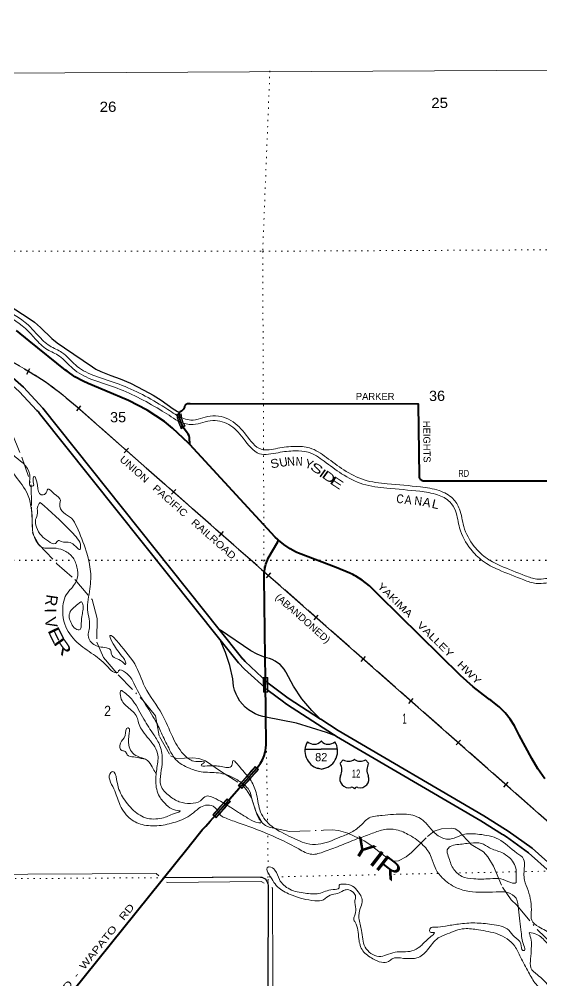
# Model space of a CAD drawing. Header units: feet. Extents: x -2 to 285336, y -549186 to -364975.
# Drawn here: x 148716 to 157636, y -381397 to -364975 of the extents above; entities that cross this region are included whole.
import ezdxf
from ezdxf.enums import TextEntityAlignment as Align

# ---------------------------------------------------------------- set-up
doc = ezdxf.new("R2010")
doc.units = ezdxf.units.FT
doc.header["$LTSCALE"] = 70
doc.header["$PDMODE"] = 32
doc.header["$PDSIZE"] = 35
for name, pattern in [('DOT_DASHED', [7.7, 5, -1.2, 0.3, -1.2]), ('DOTTED', [1.5, 0.3, -1.2]), ('LONG_DASHED', [7.5, 6, -1.5])]:
    doc.linetypes.add(name, pattern=pattern)
for name, color, linetype, lineweight in [('15', 7, 'Continuous', 25), ('16', 7, 'Continuous', 25), ('18', 7, 'Continuous', 35), ('19', 7, 'Continuous', 25), ('26', 7, 'Continuous', 40), ('27', 7, 'Continuous', 13), ('29', 7, 'Continuous', 25), ('34', 7, 'Continuous', 25), ('39', 7, 'Continuous', 13), ('4', 7, 'Continuous', 13), ('41', 7, 'Continuous', 13), ('44', 7, 'DOT_DASHED', 13), ('55', 7, 'Continuous', 13), ('6', 7, 'DOTTED', 25), ('61', 7, 'Continuous', 13), ('63', 7, 'Continuous', 25), ('7', 7, 'DOTTED', 13)]:
    doc.layers.add(name, color=color, linetype=linetype, lineweight=lineweight)

msp = doc.modelspace()

# ---------------------------------------------------------------- linework, layer by layer
at = {"layer": '15'}
for p, q in [((153868.79, -377308.09), (153871.69, -377305.18)), ((153874.86, -377307.56), (153871.43, -377305.18)), ((153596.08, -377439.56), (153872.49, -377439.56)), ((153872.49, -377785.14), (153808.6, -377767.18)), ((153871.96, -377785.4), (153935.59, -377766.66))]:
    msp.add_line(p, q, dxfattribs=at)
msp.add_lwpolyline([(154147.85, -377439.56), (153871.96, -377439.56), (153872.49, -377439.56)], dxfattribs=at)
for centre, radius, start, end in [((153898.71, -377474.66), 306.13, 148.44432, 254.43374), ((153750.11, -377192.06), 165.66, 227.34214, 315.81185), ((153993.8, -377192.06), 165.66, 224.18847, 312.69397), ((153845.2, -377474.66), 306.13, 283.08086, 31.62486)]:
    msp.add_arc(centre, radius, start, end, dxfattribs=at)
at = {"layer": '16'}
for p, q in [((154193.64, -377683.39), (154244.95, -377624.63)), ((154436.71, -377618.66), (154436.43, -377618.86)), ((154628.8, -377624.54), (154680.19, -377683.39))]:
    msp.add_line(p, q, dxfattribs=at)
for centre, radius, start, end in [((154000.66, -377794.02), 222.05, 332.97043, 29.75871), ((154336.03, -377466.97), 182.07, 239.97227, 303.45418), ((154537.81, -377467.47), 181.52, 236.33975, 300.08743), ((154537.8, -377466.97), 182.07, 236.54582, 236.59441), ((154873.16, -377794.02), 222.05, 150.24129, 207.02957), ((154339.85, -377948.92), 151.42, 159.09177, 283.81923), ((154533.97, -377948.92), 151.42, 256.18077, 20.90823)]:
    msp.add_arc(centre, radius, start, end, dxfattribs=at)
for centre, major_axis, start_param, end_param in [((154395.19, -378147.74), (-19.56, 51.67), 4.95877769, 6.28318531), ((154478.64, -378147.74), (19.56, 51.67), 0, 1.32637542)]:
    msp.add_ellipse(centre, major_axis=major_axis, ratio=0.929097, start_param=start_param, end_param=end_param, dxfattribs=at)
at = {"layer": '18'}
for p, q in [((152511.22, -375874.51), (152131.19, -375397.52)), ((153862.65, -376930.23), (153859.24, -376928.02))]:
    msp.add_line(p, q, dxfattribs=at)
for points in [[(152131.19, -375397.52), (149120.52, -371618.78), (148786.19, -371258.9), (148416.08, -370935.94), (148014.24, -370653.44), (147683.33, -370464.09), (146378.17, -369755.5), (143529.88, -368209.14), (143098.37, -367949), (142884.6, -367772.54), (142698.28, -367583.54), (141956.71, -366721.14), (141784.83, -366555.25), (141715.77, -366497.6), (140917.91, -365932.81)], [(152138.42, -375567.09), (149062.23, -371706.09), (149043.58, -371682.68), (149018.87, -371656.09), (148716.59, -371330.71), (148354.37, -371014.63)], [(152435.83, -375940.22), (152434.77, -375939.04), (152138.42, -375567.09)], [(152572.28, -375942.2), (152535.61, -375901.8), (152511.22, -375874.51)], [(152572.28, -375942.2), (152533.77, -375899.51), (152511.22, -375874.51)], [(152461.84, -375968.44), (152461.05, -375968.44), (152435.83, -375940.22)], [(152461.84, -375968.44), (152459.27, -375965.66), (152435.83, -375940.22)], [(154108.42, -377208.18), (154083.42, -377192.01), (153276.96, -376670.45), (153252.99, -376654.95), (153226.96, -376635.89), (152962.68, -376442.43), (152560.9, -376075.92), (152461.84, -375968.44)], [(153859.24, -376928.02), (153309.42, -376572.44), (152965.11, -376315.37), (152959.82, -376310.96), (152572.28, -375942.2)], [(158008.18, -379630.97), (157850.82, -379468.75), (157472.66, -379133.53), (157061.53, -378839.67), (157019.65, -378812.34), (156648.87, -378578.03), (154159.49, -377122.21), (153862.65, -376930.23)], [(158009.1, -379765.15), (157791.41, -379550.62), (157780.66, -379540.01), (157410.33, -379211.73), (157031.88, -378941.22), (157008.02, -378924.16), (156981.88, -378907.1), (156965.61, -378896.48), (156596.9, -378663.48), (154133.42, -377222.81), (154108.42, -377208.18)]]:
    msp.add_lwpolyline(points, dxfattribs=at)
at = {"layer": '19'}
for points in [[(152915.86, -375873.47), (152885.21, -375863.71), (152774.94, -375819.18), (152669.93, -375763.36), (152150.87, -375410.89), (152131.19, -375397.52)], [(152928.31, -376893.52), (152920.45, -376891.96), (152876.46, -376883.48), (152810.09, -376864.62), (152746.05, -376838.92), (152685.04, -376806.68), (152627.74, -376768.23), (152574.78, -376724.01), (152526.72, -376674.49), (152484.11, -376620.22), (152447.4, -376561.79), (152417, -376499.84), (152393.25, -376435.06), (152376.39, -376368.15), (152360, -376242.47), (152311.21, -376014.03), (152238.8, -375791.94), (152154.74, -375603.64), (152138.42, -375567.09)], [(153859.24, -376928.02), (153710.2, -376782.43), (153542.59, -376581.52), (153396.9, -376364.19), (153274.72, -376132.82), (153268.13, -376121.07), (153239.32, -376076.75), (153206.03, -376035.68), (153168.63, -375998.32), (153127.53, -375965.08), (153083.18, -375936.31), (153036.06, -375912.34), (152986.7, -375893.42), (152935.63, -375879.77), (152915.86, -375873.47)], [(154108.42, -377208.18), (154083.42, -377202.84), (153963.95, -377156.46), (153449.13, -376996.87), (152928.31, -376893.52)], [(153862.65, -376930.23), (153862.09, -376930.81), (153859.24, -376928.02)]]:
    msp.add_lwpolyline(points, dxfattribs=at)
at = {"layer": '26'}
for p, q in [((152921.03, -376216.61), (152915.86, -375873.47)), ((152928.31, -376893.52), (152921.03, -376216.61))]:
    msp.add_line(p, q, dxfattribs=at)
for points in [[(151629.88, -372238.54), (151607.33, -372214.05), (151333.35, -371957.29), (151194.57, -371848.2), (150898.1, -371650.61), (150582.61, -371485.1), (150175.46, -371314.05), (149892.48, -371198.35), (149806.9, -371159.34), (149666, -371080.44), (149534.11, -370987.24), (149506.48, -370966.52), (148883.2, -370467.54), (148669.66, -370288.56)], [(157961.62, -372861.86), (155665.61, -372862.67), (155641.13, -372862.73), (155615.61, -372863.28), (155610.89, -372862.59), (155603.01, -372860.58), (155595.39, -372857.76), (155588.11, -372854.15), (155581.24, -372849.81), (155574.86, -372844.77), (155569.05, -372839.09), (155563.86, -372832.84), (155559.35, -372826.07), (155555.57, -372818.88), (155552.57, -372811.32), (155550.37, -372803.5), (155549.01, -372795.49), (155548.48, -372787.38), (155533.18, -371549.26), (151631.47, -371542.56), (151606.37, -371542.52), (151581.47, -371544.99), (151576.5, -371546.65), (151570.37, -371549.44), (151564.57, -371552.86), (151559.15, -371556.86), (151554.18, -371561.41), (151549.72, -371566.45), (151545.8, -371571.93), (151542.48, -371577.79), (151539.79, -371583.96), (151537.77, -371590.39), (151535.61, -371599.39), (151531.65, -371611.02), (151526.51, -371622.17), (151520.22, -371632.72), (151512.87, -371642.56), (151504.53, -371651.58), (151495.29, -371659.68), (151485.26, -371666.76), (151474.54, -371672.76), (151463.25, -371677.6)], [(151522.57, -371953.45), (151491.72, -371893.43), (151465.08, -371829.47), (151450.88, -371773.5), (151445.55, -371706.88), (151449.88, -371690), (151457.65, -371681.56), (151463.21, -371677.56)], [(151629.88, -372238.54), (151628.16, -372211.16), (151624.1, -372146.23), (151622.53, -372121.16), (151617.4, -372096.23), (151617.11, -372095.19), (151614.16, -372087.63), (151600.26, -372062.57), (151582.51, -372037.63), (151522.57, -371953.45)], [(153144.27, -373874.73), (153128.82, -373861.8), (153085.88, -373819.94), (151629.88, -372238.54)], [(152915.86, -375873.47), (152895.33, -374512.47), (152897.94, -374435.39), (152908.59, -374359), (152927.16, -374284.15), (152953.46, -374211.65), (152967.71, -374180.07), (153128.2, -373902.52), (153144.27, -373874.73)], [(157688.67, -377945.4), (157567.83, -377778.39), (157465.11, -377599.66), (157252.26, -377204.99), (157234.42, -377167.69), (157171.6, -377043.83), (157096.18, -376927.22), (157008.99, -376819.14), (156910.98, -376720.75), (156803.21, -376633.16), (156765.24, -376607.1), (156745.99, -376593.9), (156715.24, -376570.69), (156463.89, -376377.03), (156249.83, -376181.73), (154859.78, -374815.78), (154805.34, -374759.92), (154692.92, -374651.29), (154569.77, -374555), (154463.38, -374488.41), (154438.46, -374472.81), (154413.38, -374460.22), (154361.47, -374434.16), (154126.97, -374336.34), (153481.66, -374091.74), (153456.73, -374082.29), (153431.66, -374069), (153339.87, -374020.37), (153230.19, -373946.62), (153144.27, -373874.73)], [(152772.76, -377763.8), (152794.74, -377738.8), (152795.82, -377737.57), (152834.92, -377681.17), (152867.91, -377620.99), (152894.42, -377557.69), (152914.18, -377491.97), (152926.95, -377424.54), (152932.61, -377356.15), (152932.02, -377302.2), (152928.31, -376893.52)], [(152291.35, -378312.3), (152312.5, -378287.3), (152465.62, -378113.14), (152772.76, -377763.8)], [(148725.47, -382698.6), (151601.01, -379120.72), (151642.1, -379067.78), (151840.77, -378819.51), (151900.84, -378753.97), (151972.69, -378673.8), (152291.35, -378312.3), (152047.72, -378588.47)]]:
    msp.add_lwpolyline(points, dxfattribs=at)
at = {"layer": '29'}
for p, q in [((152834.34, -379627.44), (151184.5, -379639.22)), ((152966.8, -379792.16), (152960.25, -381516.07))]:
    msp.add_line(p, q, dxfattribs=at)
for points in [[(148237.52, -369641.95), (148545.6, -369863.87), (148886.18, -370083.56), (148975.8, -370150.81), (149076.63, -370242.72), (149273.81, -370428.78), (149365.67, -370500.52), (149488.91, -370587.94), (149963.92, -370910.75), (150023.29, -370948.86), (150107.32, -370989.21), (150277.61, -371060.94), (150436.7, -371116.98)], [(150436.7, -371116.98), (150615.93, -371193.2), (150844.48, -371307.53), (151001.32, -371394.95), (151140.24, -371482.38), (151344.14, -371628.09), (151373.83, -371648.26), (151418.08, -371672.92), (151443.29, -371680.77), (151457.65, -371681.56)], [(152834.34, -379627.44), (152867.79, -379632.09), (152893.56, -379642.17), (152914.84, -379657.87), (152931.65, -379680.28), (152948.45, -379708.31), (152959.66, -379739.69), (152963.02, -379765.47), (152966.8, -379792.16)]]:
    msp.add_lwpolyline(points, dxfattribs=at)
at = {"layer": '34', "lineweight": 13}
msp.add_line((142874.12, -367579.33), (148803.33, -370947.1), dxfattribs=at)
msp.add_lwpolyline([(149517.66, -371440.47), (149701.45, -371595.53), (158009.13, -378913.34)], dxfattribs=at)
msp.add_arc((146705.19, -374748.71), 4342.18, 49.63086, 61.10539, dxfattribs=at)
at = {"layer": '39'}
for points in [[(147763.18, -379583.1), (151050.85, -379566.52), (151100.85, -379607.52)], [(151227.93, -379710.86), (151238.4, -379718.4), (152847.59, -379700.86), (152896.32, -379729.59)], [(153025.31, -379805.63), (153039.87, -379814.55), (153044.79, -381397.07)]]:
    msp.add_lwpolyline(points, dxfattribs=at)
for points in [[(145531.25, -368034.34), (145627.58, -368037.49), (145738.07, -368062.78), (145834.77, -368120.32), (147392.88, -369163.48), (147652.72, -369314.23), (147971.57, -369577.06), (148403.09, -369889.27), (148868.68, -370197.21), (149036.48, -370374.78), (149236.37, -370554.12), (149445.79, -370667.07), (149674.02, -370880.36), (149972.13, -371052.92), (150368.25, -371190.58), (151153.31, -371576.47), (151408.75, -371743.3)], [(145637.13, -368114.93), (145709.85, -368133.26), (145794.7, -368183.75), (147353.16, -369227.14), (147609.76, -369376.02), (147925.69, -369636.44), (148360.4, -369950.96), (148820.1, -370255), (148984.09, -370428.54), (149192.92, -370615.9), (149401.66, -370728.48), (149629.05, -370940.99), (149940.75, -371121.41), (150339.29, -371259.92), (151116.56, -371641.98), (151427.77, -371839.52)], [(151408.75, -371743.3), (151646.51, -371821.9), (151976.92, -371755.09), (152330.43, -371826.76), (152591.03, -372077.98), (152845.53, -372319.2), (153128.19, -372302.99), (153424.77, -372270.59), (153671.65, -372296.85), (153959.66, -372459.45), (154258.07, -372672.2), (154606.31, -372842.37), (154999.88, -372907.71), (155565.86, -372963.7), (155883.2, -373025.59), (156118.87, -373162.46), (156232.53, -373342.45), (156304.94, -373637.3), (156484, -373979.56), (156671.9, -374165.02), (156929.68, -374307.74), (157354.14, -374479.35), (157551.1, -374536.13), (157701.47, -374528.96), (157972.48, -374495.51)], [(151427.77, -371839.52), (151645.7, -371898.58), (151976.9, -371831.61), (152294.11, -371895.92), (152539.21, -372132.2), (152817.46, -372395.93), (153134.41, -372377.76), (153424.88, -372346.02), (153648.29, -372369.79), (153919.34, -372522.82), (154219.58, -372736.87), (154583.22, -372914.56), (154990.04, -372982.1), (155554.97, -373037.99), (155856.45, -373096.79), (156065.28, -373218.07), (156162.6, -373372.18), (156234.27, -373664.01), (156422.98, -374024.71), (156626.55, -374225.64), (156897.34, -374375.56), (157329.63, -374550.34), (157542.26, -374611.64), (157707.56, -374603.76), (157973.35, -374577.76)], [(152658.18, -377952.09), (152477.09, -377739.58), (152364.05, -377641.97), (152346.57, -377718.47), (152166.23, -377739.93), (151923.47, -377727.71), (151819.1, -377716.44), (151843, -377694.16), (151878.89, -377665.75), (151808.61, -377654.23), (151668.11, -377639.22), (151518.85, -377525.81), (151330.08, -377225.82), (151156.78, -376849.35), (150862.44, -376377.34), (150687.03, -375986.82), (150375.17, -375585.28), (150304.44, -375513.48), (150270.22, -375497.66), (150299.07, -375599.93), (150378.27, -375731.95), (150469.44, -375853.84), (150526.24, -375939.82), (150532.66, -375994.02), (150476.19, -375952.25), (150290.7, -375821.03), (150272.06, -375742.8), (150203.62, -375709.16), (150087.19, -375693.97), (149913.8, -375572.71), (149895.01, -375474.38), (149914.3, -375371.75), (149883.92, -375064.53), (149921.32, -374704.55), (149928.8, -374364.89), (149858.31, -374057.97), (149696.76, -373643.23), (149607.42, -373497.22), (149470.31, -373399.79), (149407.08, -373257.6), (149418.64, -373195.22), (149311.48, -373079.48), (149202.6, -373001.94), (149161.09, -373082.63), (149089, -373097.24), (149025.61, -372934.96), (148968.34, -372786.69), (148950.76, -372849.12), (148953.47, -372943.54), (148915.45, -372953.88), (148896.45, -372827.42), (148648.92, -372447.5), (148453.11, -372278.18), (148284.06, -372199.08), (148103.6, -372204.47), (147801.43, -372293.17), (147545.66, -372417.69), (147317.67, -372503.82), (147193.97, -372589.16), (147082.06, -372642.25), (147062.43, -372698.67), (147165.03, -372742.1), (147267.76, -372801.6), (147337.97, -372803.08), (147348.66, -372891.42), (147253, -372972.52), (147090.49, -372963.71), (146832.98, -372857.15)], [(148424.42, -372463.27), (148651.41, -372779.05), (148858.3, -373088.95), (148920.2, -373319.57), (148935.55, -373494.28), (148940.94, -373679.11), (149000.59, -373877.6), (149107.77, -373995.34), (149304.41, -374007.92), (149465.11, -374042.87), (149620.37, -374154.22), (149699.91, -374330.46), (149707.39, -374525.32), (149586.49, -374717.14), (149501.15, -374836.35), (149462.25, -374997.4), (149494.67, -375308.63), (149699.52, -375614.52), (149981.88, -375825.39), (150234.2, -376042.51), (150347.17, -376130.07), (150407.27, -376121.57), (150413.14, -376101.43), (150529.68, -376130.69), (150671.44, -376314.49), (150854.46, -376650.69), (151043.29, -376958.72), (151157.39, -377196.99), (151283.65, -377453.24), (151385.16, -377617.25), (151622.95, -377768.17), (151821.94, -377826.94), (152114.89, -377846.82), (152396.38, -377941.14), (152565.64, -378057.05)], [(149072.84, -373227.8), (149591.89, -373712.16), (149713.26, -373849.9), (149764.36, -373978.12), (149752.73, -374032.46), (149682.17, -373982.76), (149583.36, -373911.17), (149432.82, -373894.22), (149384.58, -373880.52), (149332.8, -373929.14), (149216.2, -373891.85), (149093.13, -373794.32), (149009.81, -373648.26), (148994.82, -373521.77), (149030.1, -373412.99), (149025.32, -373310.55), (149072.84, -373227.8)], [(149768.8, -374924.82), (149668.87, -375003.87), (149587.31, -375092.91), (149567.99, -375191.52), (149606.9, -375297.73), (149679.77, -375387.6), (149756.07, -375399.08), (149771.66, -375338.68), (149786.48, -375175.79), (149801.78, -375077.21), (149798.96, -374968.72), (149776.53, -374918.65)], [(152268.11, -378400.26), (152150.61, -378330.84), (151997.63, -378255.64), (151913.3, -378242.21), (151809.6, -378321.37), (151639.49, -378368.88), (151448.75, -378340.18), (151279.54, -378240.99), (151133.79, -378061.25), (151132.25, -377856.29), (151156.74, -377645.11), (151118.68, -377384.16), (151012.98, -377196.07), (150842.52, -376930.1), (150661.72, -376622.01), (150512.19, -376472.44), (150455.79, -376440.71), (150442.39, -376525.21), (150564.19, -376721.22), (150725.92, -376892.81), (150752.72, -376989.06), (150803.7, -377101.21), (151006.24, -377366.93), (151077.53, -377513.08), (151067.33, -377756.31), (151047.06, -377995.59), (151109.14, -378250.33), (151226.51, -378390.1), (151381.64, -378483.37), (151464.01, -378502.84), (151402.04, -378529.43), (151180.04, -378611.5), (150903.37, -378623.64), (150667.69, -378486.78), (150479.44, -378255.1), (150376.95, -377960.49), (150311.75, -377824.34), (150281.79, -377840.64), (150330.01, -378119.59), (150426.15, -378370.05), (150592.44, -378613.95), (150815.91, -378728.8), (151102.84, -378746.72), (151381.15, -378686.33), (151658.93, -378553.61), (151784.5, -378450.17), (151898.43, -378399.07), (152028.92, -378416.16), (152134.97, -378550.15)], [(151055.79, -377868.83), (151001.28, -377774.89), (150928.21, -377658.9), (150873.74, -377615.1), (150736.98, -377563.89), (150634.08, -377482.29), (150587.13, -377372.12), (150593.59, -377165.09), (150582.93, -377080.78), (150568.87, -377076.86), (150525.73, -377207.81), (150442.5, -377341.07), (150469.5, -377465.45), (150523.75, -377479.1), (150558.28, -377537.12), (150672.88, -377574.43), (150781.34, -377595.71), (150852.31, -377607.05)], [(158016.66, -380850.56), (157807.28, -380610.89), (157585.64, -380473.91), (157464.49, -380364.31), (157457.48, -380231.74), (157402.52, -379856.38), (157341.03, -379680.01), (157339.26, -379444.91), (157326.28, -379318.41), (157211.2, -379216.8), (156896.55, -378978.05), (156571.04, -378896.12), (156322.35, -378896), (156034.17, -378978.57), (155847.11, -378905.64), (155701.57, -378754.02), (155568.27, -378628.43), (155288.91, -378550.17), (154914.05, -378573.11), (154689.76, -378617.01), (154538.36, -378752.8), (154364.76, -378870.67), (154178.85, -378950.45), (153818.71, -379065.71), (153628.09, -379053.09), (153320.29, -378924.81), (152995.97, -378734.36), (152823.59, -378480.46), (152759.16, -378179.53), (152658.18, -377952.09)], [(152565.64, -378057.05), (152636.48, -378134.24), (152693.96, -378310.64), (152751.41, -378483.02), (152812.72, -378635.28), (152841.28, -378699.36), (152805.18, -378699.64), (152636.2, -378630.59), (152458.89, -378521.41), (152321.84, -378432.02), (152266.6, -378399.38)], [(152134.97, -378550.15), (152144.33, -378561.98), (152218.89, -378609.64), (152438.11, -378692.38), (153486.39, -379144.59), (153709.7, -379237.35), (153923.95, -379191.51)], [(153923.95, -379191.51), (154181.94, -379095.11), (154481.86, -378974.27), (154717.87, -378888.08), (154929.93, -378818.15), (155152.54, -378818.47), (155379.86, -378911.19), (155613.8, -379084.24), (155749.68, -379284.16), (155815.21, -379464.52), (155936.84, -379638.42), (156180.78, -379807.37), (156399.88, -379874.03), (156618.58, -379886.44), (156857.19, -379880.61), (157057.81, -379889.14), (157196.94, -379988.56), (157238.43, -380173.11), (157285.49, -380564.61), (157331.36, -380797.36), (157340, -380879.68), (157315.94, -380879.87), (157281, -380767.6), (157167.75, -380641.86), (157074.68, -380534.06), (156783.13, -380433.78), (156496.16, -380409.84), (156213.52, -380428.06), (155993.18, -380463.89), (155812.81, -380481.34), (155734.73, -380500.01), (155731.24, -380568.36), (155797.46, -380573.89), (155703.98, -380677.08), (155552.6, -380816.89), (155420.76, -380886.21), (155132.13, -380908.5), (154986.08, -380955.82), (154853.91, -380980.94), (154622.08, -380821.94), (154559.79, -380539.07), (154516.07, -380326.4), (154536.9, -380161.46), (154572.18, -380052.68), (154504.69, -379878.37), (154405.67, -379778.65), (154251.01, -379747.67), (154178.95, -379766.3), (154175.26, -379808.53), (154075.21, -379839.43), (153829.03, -379905.6), (153596.36, -379901.34), (153333.12, -379833), (153157.4, -379667.55), (153082, -379509.37), (152985.31, -379451.83), (152949.33, -379468.18), (152982.28, -379582.47), (153150.49, -379816.3), (153374, -379935.18), (153759.78, -380030.71), (153912.07, -380013.48), (154025.77, -379932.24), (154151.92, -379905.16), (154249.84, -379858.2), (154315.88, -379839.61), (154422.56, -379891.05), (154459.17, -379959.09), (154445.61, -380023.5), (154462.74, -380168.05), (154437.61, -380292.83), (154426, -380349.19), (154450.42, -380397.23), (154512.71, -380680.1), (154582.45, -380886.54), (154751.92, -381019.89), (154900.78, -381081.06), (155021, -381066.08), (155080.83, -381021.42), (155273.31, -381013.93), (155429.76, -381016.76), (155501.9, -381008.17), (155685.37, -380870.14), (155870.35, -380665.77), (156022.25, -380596.3), (156314.39, -380507.67), (156557.21, -380527.93), (156884.65, -380599.8), (157175, -380806.58), (157272.66, -380992.73), (157410.98, -381250.9), (157538.87, -381456.91), (157714.46, -381604.28), (157865.57, -381697.58), (158022.69, -381784.07)], [(156419.74, -379045.97), (156608.31, -379052.58), (156743.22, -379123.9), (156952.43, -379208.72), (157079.39, -379290.14), (157154.28, -379382.01), (157197.3, -379502.26), (157200.56, -379669.02), (157196.94, -379721.29), (157108.69, -379719.95), (156935.72, -379654.95), (156755.22, -379654.31), (156474.46, -379656.44), (156271.58, -379613.77), (156122.13, -379474.24), (156040.37, -379269.9), (156023.51, -379161.51), (156071.22, -379104.88), (156189.3, -379071.84), (156419.74, -379045.97)], [(157422.88, -380570.75), (157551.97, -380605.98), (157715.44, -380741.38), (157846.95, -380895.11), (157958.56, -381069.09), (157973.89, -381241.79), (157950.92, -381386.65), (157953.66, -381485.1), (157940.33, -381579.64), (157884.22, -381586.1), (157749.05, -381478.61), (157563.16, -381295.15), (157449.94, -381173.43), (157446.79, -381020.73), (157457.49, -380843.81), (157456.42, -380701.15), (157418.62, -380578.29)], [(153044.79, -381397.07), (153053.21, -381558.48), (153157.43, -381809.67), (153358.27, -382454.7)]]:
    msp.add_spline(points, degree=3, dxfattribs=at)
at = {"layer": '4'}
msp.add_lwpolyline([(0, -366365.25), (31582.88, -366343.53), (63165.7, -366278.36), (94748.41, -366169.75), (126330.93, -366017.71), (157911.89, -365844.7), (189495.2, -365583.27), (221076.83, -365300.9), (252658.04, -364975.08), (254669.81, -547785.08), (222837.13, -548113.49), (191004.05, -548398.11), (159170.58, -548638.96), (127336.83, -548836), (95502.83, -548989.27), (63668.65, -549098.74), (31834.35, -549164.42), (0, -549186.32)], close=True, dxfattribs=at)
at = {"layer": '44'}
msp.add_lwpolyline([(148595.67, -372052.19), (148758.26, -372454.83), (148919.28, -372927.77), (148923.55, -373309.34), (148946.02, -373764.32), (149047.54, -373944.04), (149357.83, -374274.59), (149665.82, -374543.74), (149958.22, -374885.3), (150044.24, -375208.09), (150040.66, -375615.82), (150156.35, -375876.16), (150402.42, -376171.82), (150827.54, -376606.92), (151039.38, -376870.67), (151109.11, -377225.86), (151296.53, -377554.04), (151398.04, -377600.92), (151676.46, -377591.61), (151779.74, -377602.88), (151893.03, -377640.43), (152152.42, -377819.52), (152514.22, -378046.15), (152593.83, -378136.18), (152682.62, -378272.91), (152752.9, -378507.32), (152870.04, -378702.67), (152922.79, -378745.66), (152985.13, -378772.17), (153332.02, -378848.27), (153912.62, -378826.47), (154057.01, -378819.88), (154168.36, -378829.66), (154327.45, -378878.04), (154605.67, -379005.47), (154699.38, -379067.98), (154958.57, -379269.64), (155076.08, -379343.4), (155124.97, -379357.1), (155189.33, -379348.5), (155324.11, -379278.96), (155414.76, -379204.45), (155685.49, -378933.6), (155802.31, -378843.32), (155927.01, -378801.5), (156099.05, -378788.62), (156155.77, -378802.31), (156219.61, -378839.79), (156433.24, -379069.39), (156640.24, -379192.58), (156715.97, -379280.89), (156813.93, -379440.5), (156964.26, -379801.05), (157114.22, -380015.39), (157208.37, -380104.75), (157565.33, -380526.23), (157817.09, -380769.64)], dxfattribs=at)
at = {"layer": '55'}
for p, q in [((152957.57, -376216.71), (152960.78, -376466.69)), ((152960.78, -376466.69), (152885.79, -376467.65))]:
    msp.add_line(p, q, dxfattribs=at)
msp.add_lwpolyline([(152885.79, -376467.65), (152882.58, -376217.67), (152957.57, -376216.71)], dxfattribs=at)
msp.add_lwpolyline([(152949.67, -376224.8), (152890.67, -376225.56), (152893.68, -376459.55), (152952.68, -376458.79)], close=True, dxfattribs=at)
at = {"layer": '6'}
msp.add_line((156748.64, -374212.06), (157970.9, -374210.67), dxfattribs=at)
for points in [[(136948.66, -374156.26), (137023.75, -374156.15), (142268.31, -374181.88), (144875.15, -374149.26), (147557.15, -374216.1), (149648.07, -374215.98)], [(149906.2, -374215.96), (152893.86, -374215.79), (156596.68, -374212.21)]]:
    msp.add_lwpolyline(points, dxfattribs=at)
at = {"layer": '61'}
for p, q in [((151405.91, -371718.45), (151480.73, -371713.26)), ((151414.93, -371725.84), (151473.75, -371721.76)), ((151547.74, -371924.05), (151482.85, -371961.65)), ((151536.27, -371921.44), (151485.44, -371950.89)), ((152743.9, -377740.07), (152800.21, -377789.61)), ((152744.09, -377750.89), (152788.38, -377789.86)), ((152516.62, -378111.9), (152460.31, -378062.36)), ((152515.39, -378100.16), (152471.09, -378061.19)), ((152263.54, -378287.66), (152319.84, -378337.22)), ((152264.26, -378298.95), (152308.83, -378338.19)), ((152076.47, -378613.67), (152020.18, -378564.12))]:
    msp.add_line(p, q, dxfattribs=at)
msp.add_lwpolyline([(152076.04, -378602.63), (152031.46, -378563.39), (152031.46, -378563.4)], dxfattribs=at)
for centre, radius, start, end in [((151965.57, -371676.89), 560.81, 184.25671, 210.41771), ((151965.57, -371676.89), 552.81, 185.08034, 209.7127), ((151965.57, -371677.4), 493.81, 185.15442, 209.61664), ((151965.57, -371677.4), 485.81, 184.25688, 210.41789), ((188733.41, -409688.93), 48125.26, 138.4038, 138.91445), ((188733.41, -409688.93), 48117.26, 138.41316, 138.90529), ((188733.41, -409688.93), 48058.26, 138.41285, 138.90559), ((188733.41, -409688.93), 48050.26, 138.4038, 138.91445), ((-99234.8, -157136.93), 334901.56, 318.61077, 318.67377), ((-99234.8, -157136.93), 334909.56, 318.61213, 318.67241), ((-99234.29, -157136.93), 334968.56, 318.61208, 318.67234), ((-99234.29, -157136.93), 334976.56, 318.61077, 318.67377)]:
    msp.add_arc(centre, radius, start, end, dxfattribs=at)
for p in [(151485.44, -371950.89), (152471.09, -378061.19)]:
    msp.add_point(p, dxfattribs=at)
at = {"layer": '63'}
for p, q in [((148843.69, -371034.51), (148898.61, -370938.5)), ((149696.54, -371662.5), (149769.65, -371579.5)), ((150509.59, -372382.15), (150582.7, -372299.15)), ((151315.9, -373088.91), (151389.01, -373005.91)), ((152128.94, -373808.56), (152202.06, -373725.56)), ((152935.25, -374515.32), (153008.36, -374432.32)), ((153748.3, -375234.97), (153821.41, -375151.97)), ((154554.61, -375941.73), (154627.72, -375858.73)), ((155367.66, -376661.38), (155440.77, -376578.38)), ((156173.97, -377368.14), (156247.08, -377285.13)), ((156987.02, -378087.79), (157060.13, -378004.79))]:
    msp.add_line(p, q, dxfattribs=at)
at = {"layer": '63', "linetype": 'LONG_DASHED'}
msp.add_lwpolyline([(142874.67, -367578.38), (148803.87, -370946.15), (148835.24, -370963.77), (148900.82, -371001.29), (148966.23, -371040.36), (149030.45, -371080.14), (149094.17, -371121.2), (149157.1, -371163.86), (149219.12, -371206.9), (149280.64, -371251.22), (149341.36, -371297.14), (149401.19, -371343.44), (149460.17, -371390.73), (149518.36, -371439.63), (149702.16, -371594.7), (158002.69, -378903.88)], dxfattribs=at)
at = {"layer": '7'}
for p, q in [((152957.79, -378923.16), (152964.99, -379453.48)), ((154796.96, -379586.32), (153138, -379621.24)), ((155867.5, -379563.79), (155085.77, -379580.24)), ((157195.55, -379535.84), (156179.79, -379557.22)), ((158007.85, -379518.75), (157341.28, -379532.78))]:
    msp.add_line(p, q, dxfattribs=at)
for points in [[(152994.83, -365855.51), (152872.29, -368937.02), (152886.15, -372330)], [(147046.03, -368932.43), (147575.7, -368939.03), (152872.29, -368937.02), (157934.46, -368912.72)], [(152886.55, -372425.73), (152893.86, -374215.79), (152921.03, -376216.61), (152954.68, -378694.21)], [(153001.65, -379624.11), (152970.56, -379624.76), (147686.24, -379658.83), (144321.91, -379602.52)], [(152966.39, -379556.52), (152968.33, -379699.08), (152958.06, -385010.24), (152962.27, -387710.9)]]:
    msp.add_lwpolyline(points, dxfattribs=at)

# ---------------------------------------------------------------- texts
at = {"layer": '15'}
msp.add_text('82', height=140, dxfattribs=at).set_placement((153871.6, -377647.67), align=Align.CENTER)
at = {"layer": '16', "width": 0.6}
msp.add_text('12', height=140, dxfattribs=at).set_placement((154466.61, -377929.17), align=Align.CENTER)
at = {"layer": '27'}
for s, rotation, p in [('PARKER', 359.902, (154462.18, -371476.47)), ('HEIGHTS', 270.708, (155610.33, -371834.17))]:
    msp.add_text(s, height=120, rotation=rotation, dxfattribs=at).set_placement(p)
for s, rotation, width, p in [('RD', 0.138, 0.8, (156211.13, -372791.26)), ('YAKIMA', 315.501, 1.25, (154820.35, -374670.58)), ('VALLEY   HWY', 315.501, 1.3, (155495.88, -375332.59)), ('DONALD  -  WAPATO   RD', 51.211, 1.3, (149092.88, -382129.71))]:
    msp.add_text(s, height=120, rotation=rotation, dxfattribs=dict(at, width=width)).set_placement(p)
at = {"layer": '41'}
for s, height, rotation, width, p in [('N', 150, 5.309, 0.9, (153361.56, -372601.13)), ('N', 150, 358.461, 0.8, (153492.09, -372601.31)), ('S', 150, 11.683, 1.1, (153090.9, -372633.75)), ('Y', 150, 341.867, 1.05, (153641.64, -372643.96)), ('S', 150, 328.557, 1.55, (153756.74, -372710.52)), ('I', 150, 324.487, 1.45, (153853.03, -372790.58)), ('D', 150, 324.597, 1.55, (153959.58, -372854.54)), ('E', 150, 326.869, 1.7, (154096.34, -372954.36)), ('C', 150, 354.345, 0.85, (155209.73, -373240.11)), ('A', 150, 354.355, 0.9, (155348.55, -373258.1)), ('N', 150, 353.564, 0.9, (155520.34, -373277.42)), ('L', 150, 347.084, 1.1, (155807.78, -373330.73)), ('E', 200, 295.989, 1.55, (149252.94, -375536.69)), ('R', 200, 305.342, 1.6, (149377.27, -375749.54))]:
    msp.add_text(s, height=height, rotation=rotation, dxfattribs=dict(at, width=width)).set_placement(p, align=Align.CENTER)
for s, height, rotation, p in [('U', 150, 11.359, (153241.54, -372612.08)), ('A', 150, 349.261, (155660.32, -373300.12)), ('R', 200, 261.383, (149168.16, -374886.35)), ('I', 200, 270.751, (149147.39, -375074.92)), ('V', 200, 281.835, (149162.92, -375300.32))]:
    msp.add_text(s, height=height, rotation=rotation, dxfattribs=at).set_placement(p, align=Align.CENTER)
at = {"layer": '44'}
for s, rotation, width, p in [('Y', 328.391, 1.45, (154507.76, -379269.91)), ('I', 322.391, 1.55, (154730.41, -379433.22)), ('R', 322.116, 1.45, (154938.23, -379589.22))]:
    msp.add_text(s, height=300, rotation=rotation, dxfattribs=dict(at, width=width)).set_placement(p, align=Align.CENTER)
at = {"layer": '63'}
for s, width, p in [('UNION   PACIFIC   RAILROAD', 1.15, (150418.75, -372508.89)), ('(ABANDONED)', 1.05, (153076.51, -374862.74))]:
    msp.add_text(s, height=120, rotation=318.625, dxfattribs=dict(at, width=width)).set_placement(p)
at = {"layer": '7'}
for s, width, p in [('25', 1.1, (155749.79, -366492.99)), ('26', 1.1, (150088.95, -366558.81)), ('36', 1.05, (155712.62, -371495.31)), ('35', 1.05, (150267.55, -371859.73)), ('2', 0.9, (150165.81, -376876.35)), ('1', 0.45, (155258.82, -377008.31))]:
    msp.add_text(s, height=175, rotation=0.435, dxfattribs=dict(at, width=width)).set_placement(p)

doc.saveas('drawing.dxf')
